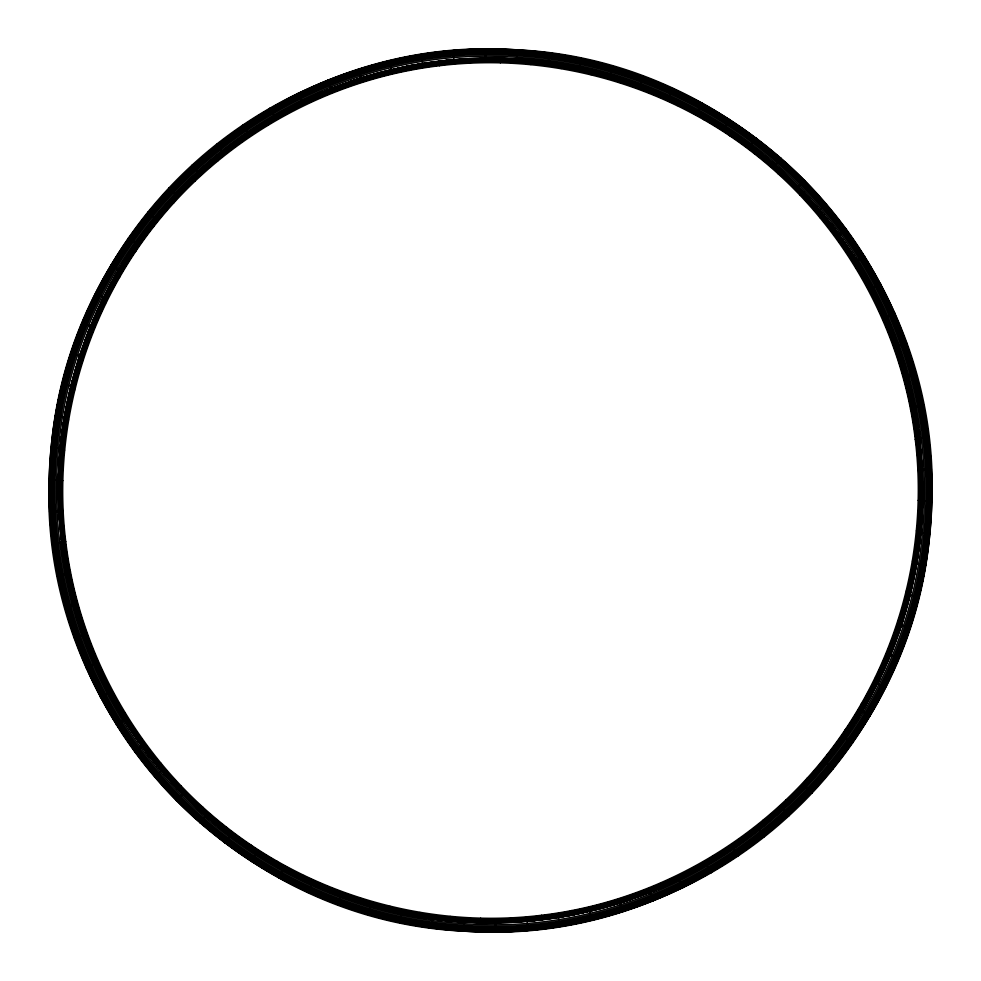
<?xml version="1.0" encoding="UTF-8"?>
<svg xmlns="http://www.w3.org/2000/svg" width="981" height="981" viewBox="0 0 981 981"><rect width="100%" height="100%" fill="white"/><g stroke="black" fill="none" stroke-linecap="round" stroke-linejoin="round"><path stroke-width="1.47" d="M62.257 548.87L58.627 511.408L58.676 490.267M58.713 476.778C59.841 416.3 75.341 356.348 101.435 301.878L124.084 260.946L150.424 223.484C194.949 166.819 253.772 121.607 319.978 93.17L362.001 77.658L408.341 65.997C448.795 58.271 490.255 56.26 531.261 60.049L578.508 67.174L621.831 78.554C690.477 100.467 753.408 139.78 803.194 191.884L833.016 226.623L859.528 265.177C935.739 388.047 943.55 549.458 879.565 679.122L856.916 720.054L830.576 757.516C786.051 814.181 727.228 859.393 661.022 887.83L618.999 903.342L572.659 915.003C532.205 922.729 490.745 924.74 449.739 920.951L402.492 913.826L359.169 902.446C290.523 880.533 227.592 841.22 177.806 789.116L147.984 754.377L121.472 715.823C89.345 663.082 68.658 603.474 61.214 542.162L65.739 541.622C78.946 653.039 137.929 757.872 226.292 827.008C314.423 896.438 430.254 928.86 541.622 915.261C653.039 902.054 757.872 843.071 827.008 754.708C896.438 666.577 928.86 550.746 915.261 439.378C902.054 327.961 843.071 223.128 754.708 154.005C666.577 84.562 550.746 52.14 439.378 65.739C327.961 78.946 223.128 137.929 153.992 226.292C84.562 314.423 52.14 430.254 65.739 541.622M922.287 504.222L921.6 519.807M922.324 490.733L922.373 469.592L920.73 453.112M421.241 916.745L445.779 920.558L480.543 922.765L480.653 918.216M500.347 62.784L500.457 58.235L469.592 58.627L438.838 61.214M183.459 186.525C95.218 274.888 47.897 403.375 60.27 527.888M797.541 794.475C874.819 717.221 920.153 609.606 922.765 500.457L918.216 500.347M49.148 479.611C51.846 361.155 104.562 245.14 192.018 165.213C279.156 84.93 399.255 42.367 517.502 49.847C749.594 60.515 941.122 269.248 931.852 501.389C929.154 619.845 876.438 735.86 788.982 815.787C701.844 896.07 581.745 938.633 463.498 931.153C231.406 920.485 39.878 711.752 49.148 479.611L58.259 479.832L58.627 511.408M51.27 447.434C39.473 565.289 77.609 686.835 154.63 776.817C231.295 867.106 345.263 924.004 463.498 931.018C695.088 948.762 910.601 765.045 929.73 533.566C941.527 415.711 903.391 294.165 826.37 204.183C749.705 113.894 635.737 56.996 517.502 49.982C285.912 32.238 70.399 215.955 51.27 447.434L60.184 448.305C69.222 358.543 106.5 271.578 166.782 204.293M58.259 479.832L59.314 462.578M60.184 448.305L59.485 459.758L60.307 452.449M463.498 931.153L464.05 922.066L478.74 922.434M870.613 294.165L874.66 292.068C896.278 334.03 910.429 379.475 918.044 425.999L918.498 430.634C894.623 232.031 716.633 67.812 516.95 58.934L517.502 49.847M814.218 776.707C876.879 706.553 915.273 615.087 921.515 521.242L920.693 528.551M921.686 518.422L922.741 501.168L922.373 469.592M450.169 916.426L449.739 920.889C336.826 910.294 228.757 853.433 157.254 765.241M530.831 64.574L531.261 60.049C644.161 70.791 752.243 127.518 823.746 215.759M59.4 461.193L58.235 480.543L62.784 480.653M60.761 448.084L63.262 424.05L72.177 381.168M920.239 532.916L917.738 556.95L908.823 599.832M431.395 928.001L432.621 918.989C245.201 896.389 85.482 737.896 62.502 550.366L62.956 555.001C70.571 601.525 84.722 646.97 106.34 688.932L110.387 686.835M548.379 62.011L549.605 52.999M419.132 916.953L419.88 912.465M561.12 68.547L561.868 64.047M399.623 922.532L401.499 913.618M579.501 67.382L581.377 58.48M388.893 910.773L389.96 906.346M591.04 74.654L592.107 70.227M102.747 299.193L88.964 330.119L78.554 359.169L70.227 388.893L74.654 389.96M878.253 681.807L892.036 650.881L902.446 621.831L910.773 592.107L906.346 591.04M368.329 914.746L370.843 905.99M610.157 75.01L612.671 66.254M359.169 902.446L360.554 898.118M620.446 82.882L621.831 78.554M340.836 896.156L337.685 904.69M640.164 84.844L643.315 76.31M331.799 887.805L330.119 892.036L301.878 879.565L274.606 865.119L242.687 844.813M649.201 93.195L650.881 88.964L679.122 101.435L706.394 115.881L738.313 136.187M673.138 88.572L669.373 96.861M307.862 892.428L311.627 884.139M677.135 105.531L679.122 101.435M303.865 875.469L301.878 879.565M167.04 204.306C140.381 233.282 118.983 266.722 101.435 301.878L105.531 303.865M813.96 776.694C840.619 747.718 862.017 714.278 879.565 679.122L875.469 677.135M283.374 870.037L279.009 878.032M697.626 110.963L701.991 102.968M274.643 865.058L276.875 861.171M704.125 119.829L706.394 115.881M251.283 861.551L256.213 853.899M724.787 127.101L729.717 119.449M250.977 844.997L248.463 848.7L223.484 830.576L199.903 810.662L176.433 787.682M730.023 136.003L732.574 132.239L757.516 150.424L781.097 170.338L804.567 193.318M224.919 842.998L230.314 835.837M750.686 145.163L756.167 137.892M223.484 830.576L226.292 827.008M754.708 154.005L757.516 150.424M169.002 202.049L177.794 191.884M803.206 789.116L811.998 778.951M168.769 202.037L198.174 171.92L209.897 161.914M781.195 158.223L775.198 165.078M199.805 822.777L205.802 815.922M771.103 819.086L782.826 809.08L812.231 778.975M781.097 170.338L778.031 173.698M202.969 807.302L199.903 810.662M460.653 59.62C350.536 66.328 244.49 118.419 170.338 199.903L173.698 202.969M520.347 921.38C630.464 914.672 736.51 862.581 810.662 781.097L807.302 778.031M176.335 800.668L182.809 794.267M798.191 186.733L804.665 180.332M181.093 785.977L177.806 789.116C126.856 735.738 90.546 669.165 71.674 597.92M799.907 195.023L803.194 191.884C854.144 245.262 890.454 311.835 909.326 383.08M185.679 184.44L209.615 161.791L244.306 135.059M795.321 796.56L771.385 819.209L736.694 845.941M826.468 204.097L819.54 209.995M212.068 160.075C289.996 93.636 392.535 56.861 494.915 58.382M154.532 776.903L161.46 771.005M486.098 922.618C588.465 924.127 691.004 887.364 768.932 820.925M823.697 214.949L820.19 217.843M160.81 763.157L157.303 766.051M134.52 751.618L141.853 746.234M839.147 234.766L846.48 229.382M138.542 741.538L142.196 738.938M838.804 242.062L842.507 239.425M320.91 92.803L292.068 106.34L265.177 121.472L239.425 138.493L242.062 142.196M660.103 888.222L688.932 874.66L715.823 859.528L741.575 842.507L738.938 838.804M116.408 724.934L124.121 720.103M856.879 260.897L864.592 256.066M121.472 715.823L125.36 713.457M855.64 267.543L859.528 265.177M688.797 874.414C789.57 822.593 867.964 729.766 902.189 621.746C936.794 513.848 926.591 392.78 874.414 292.203C822.593 191.43 729.766 113.036 621.746 78.811C513.848 44.206 392.78 54.409 292.203 106.586C191.43 158.407 113.036 251.234 78.811 359.254C44.206 467.152 54.409 588.22 106.586 688.797C158.407 789.57 251.234 867.964 359.254 902.189C467.152 936.794 588.22 926.591 688.797 874.414L688.895 874.598M100.295 697L108.339 692.745M872.661 288.255L880.705 284M894.746 313.037L886.407 316.691M86.254 667.963L94.593 664.309M887.768 320.014L883.648 321.78M93.17 661.022L97.352 659.22M82.968 634.952L74.384 637.993M898.032 346.048L906.616 343.007M898.927 348.782L894.684 350.254M82.012 632.242L86.316 630.746M362.001 77.658L319.978 93.17L321.78 97.352M618.999 903.342L660.986 887.768L659.22 883.648M447.741 60.246L408.341 65.997L378.261 72.937L348.758 82.012L350.254 86.316M533.259 920.754L572.659 915.003L602.739 908.063L632.242 898.988L630.746 894.684M64.734 607.214L73.501 604.811M907.499 376.189L916.266 373.786M77.34 601.549L73.011 602.714L65.997 572.659L61.214 542.162M903.66 379.451L908.063 378.261L915.003 408.341L919.786 438.838L915.261 439.378M57.339 575.835L66.279 574.069M914.721 406.931L923.661 405.165M65.997 572.659L70.473 571.8M910.527 409.2L915.003 408.341M52.275 543.977L61.3 542.885M928.725 437.023L919.7 438.115L918.743 432.13M480.543 922.765L511.408 922.373L542.162 919.786L541.622 915.261M466.625 59.326L481.561 58.602M486.036 58.382L496.582 58.394M49.541 511.849L63.176 511.187M917.824 469.813L931.46 469.151M494.964 922.618L484.418 922.606M499.439 922.398L514.375 921.674M502.26 58.566L516.95 58.934M922.741 501.168L931.852 501.389M502.297 58.701L514.142 59.326M518.593 59.559L535.234 60.442L559.759 64.255M445.779 920.558L462.407 921.441M466.858 921.674L478.703 922.299M500.457 58.235L535.234 60.442M60.111 449.739L64.574 450.169M916.426 530.831L920.951 531.261M920.816 532.695L929.878 533.578M432.621 918.989L464.05 922.066M562.775 64.721L578.508 67.174L620.887 78.247L661.917 93.551M418.225 916.279L402.492 913.826L360.113 902.753L319.083 887.449M64.121 419.145L68.547 419.88M912.465 561.12L916.953 561.868M55.439 415.466L64.415 417.011M916.585 563.989L925.561 565.534M62.085 383.902L70.914 386.097M910.086 594.903L918.915 597.098M78.554 359.169L82.882 360.554M898.118 620.446L902.446 621.831M71 352.915L79.657 355.747M901.343 625.253L910 628.085M88.964 330.119L93.195 331.799M887.805 649.201L892.036 650.881M82.171 322.663L90.583 326.121M890.417 654.879L898.829 658.337M103.655 297.366L95.513 293.307M877.345 683.634L885.487 687.693M115.942 274.643L119.829 276.875M861.171 704.125L865.119 706.394M110.951 264.993L118.787 269.652M862.213 711.348L870.049 716.007M132.239 248.426L136.003 250.977M844.997 730.023L848.761 732.574M135.893 243.104L128.425 237.893M845.107 737.896L852.575 743.108M150.424 223.484L153.992 226.292M827.008 754.708L830.576 757.516M154.9 217.88L147.837 212.141M826.1 763.12L833.163 768.859M169.063 187.874L175.697 194.103M805.303 786.897L811.937 793.139M191.884 177.806L195.023 181.093M785.977 799.907L789.116 803.194M192.018 165.213L198.174 171.92M782.826 809.08L788.982 815.787M825.708 218.076L833.016 226.623L857.958 262.626L879.123 300.971M155.292 762.924L147.984 754.377L123.042 718.374L101.877 680.029M217.843 160.81L214.949 157.303M763.157 820.19L766.051 823.697M216.556 144.293L222.209 151.43M758.791 829.57L764.444 836.707M242.565 125.225L247.666 132.754M733.334 848.246L738.435 855.775M265.177 121.472L267.543 125.36M713.457 855.64L715.823 859.528M269.885 108.094L274.435 115.979M711.115 872.906L706.565 865.021M292.068 106.34L294.165 110.387M686.835 870.613L688.932 874.66M298.383 93.011L302.344 101.202M678.656 879.798L682.617 887.989M327.912 80.05L331.271 88.511M649.729 892.489L653.088 900.95M361.033 77.965L358.31 69.271M619.967 903.035L622.69 911.729M378.261 72.937L379.451 77.34M601.549 903.66L602.739 908.063M389.408 60.748L391.493 69.614M589.507 911.386L591.592 920.252M408.354 66.07L409.2 70.473M571.8 910.527L572.659 915.003M421.045 54.519L422.48 63.507M558.52 917.493L559.955 926.481M438.838 61.288L439.378 65.739M918.645 432.13L919.393 439.623M919.688 442.615L920.436 450.107M60.564 530.893L61.312 538.385M61.607 541.377L62.355 548.87M453.063 50.607L453.835 59.682M527.165 921.318L527.937 930.393M469.592 58.627L469.813 63.176M511.187 917.824L511.408 922.373M485.264 49.05L485.374 58.149M495.736 931.95L495.626 922.851M60.65 449.789C49.786 562.493 85.457 678.533 157.769 765.658C229.775 853.041 337.059 909.865 449.789 920.35C562.493 931.214 678.533 895.543 765.658 823.231C853.041 751.225 909.865 643.941 920.35 531.212C931.214 418.507 895.543 302.467 823.231 215.342C751.225 127.959 643.941 71.135 531.212 60.65C418.507 49.786 302.467 85.457 215.342 157.769C127.959 229.775 71.135 337.059 60.65 449.789M61.104 449.838C50.239 562.42 85.887 678.337 158.125 765.376C230.044 852.661 337.219 909.424 449.838 919.896C562.42 930.761 678.337 895.113 765.376 822.875C852.661 750.956 909.424 643.781 919.896 531.162C930.761 418.58 895.113 302.663 822.875 215.624C750.956 128.339 643.781 71.576 531.162 61.104C418.58 50.239 302.663 85.887 215.624 158.125C128.339 230.044 71.576 337.219 61.104 449.838M61.668 449.887C50.816 562.321 86.414 678.092 158.554 765.021C230.388 852.195 337.415 908.884 449.887 919.332C562.321 930.184 678.092 894.586 765.021 822.446C852.195 750.612 908.884 643.585 919.332 531.113C930.184 418.679 894.586 302.908 822.446 215.979C750.612 128.805 643.585 72.116 531.113 61.668C418.679 50.816 302.908 86.414 215.979 158.554C128.805 230.388 72.116 337.415 61.668 449.887M62.318 449.948C51.478 562.223 87.015 677.81 159.057 764.604C230.78 851.643 337.648 908.247 449.948 918.682C562.223 929.522 677.81 893.985 764.604 821.943C851.643 750.22 908.247 643.352 918.682 531.052C929.522 418.777 893.985 303.19 821.943 216.396C750.22 129.357 643.352 72.753 531.052 62.318C418.777 51.478 303.19 87.015 216.396 159.057C129.357 230.78 72.753 337.648 62.318 449.948M63.029 450.021C52.214 562.101 87.689 677.503 159.609 764.138C231.209 851.042 337.905 907.548 450.021 917.971C562.101 928.786 677.503 893.311 764.138 821.391C851.042 749.791 907.548 643.095 917.971 530.979C928.786 418.899 893.311 303.497 821.391 216.862C749.791 129.958 643.095 73.452 530.979 63.029C418.899 52.214 303.497 87.689 216.862 159.609C129.958 231.209 73.452 337.905 63.029 450.021M63.79 450.095C52.999 561.966 88.413 677.16 160.197 763.659C231.675 850.404 338.175 906.812 450.095 917.21C561.966 928.001 677.16 892.587 763.659 820.803C850.404 749.325 906.812 642.825 917.21 530.905C928.001 419.034 892.587 303.84 820.803 217.341C749.325 130.596 642.825 74.188 530.905 63.79C419.034 52.999 303.84 88.413 217.341 160.197C130.596 231.675 74.188 338.175 63.79 450.095M51.674 447.471C39.89 565.215 78.002 686.651 154.949 776.547C231.541 866.75 345.398 923.599 463.523 930.601C694.904 948.333 910.209 764.788 929.326 533.529C941.11 415.785 902.998 294.349 826.051 204.453C749.459 114.25 635.602 57.401 517.478 50.399C286.096 32.667 70.791 216.212 51.674 447.471M52.336 447.532C40.577 565.105 78.627 686.344 155.452 776.118C231.933 866.186 345.619 922.937 463.572 929.939C694.585 947.646 909.571 764.371 928.664 533.468C940.423 415.895 902.373 294.656 825.548 204.882C749.067 114.814 635.381 58.063 517.428 51.061C286.415 33.354 71.429 216.629 52.336 447.532M53.244 447.63C41.509 564.946 79.473 685.94 156.151 775.53C232.46 865.401 345.925 922.054 463.621 929.032C694.168 946.69 908.713 763.807 927.756 533.37C939.491 416.054 901.527 295.06 824.849 205.47C748.54 115.599 635.075 58.946 517.379 51.968C286.832 34.31 72.287 217.193 53.244 447.63M54.36 447.741C42.649 564.762 80.528 685.449 156.997 774.794C233.122 864.445 346.293 920.951 463.694 927.903C693.641 945.525 907.646 763.108 926.64 533.259C938.351 416.238 900.472 295.551 824.003 206.206C747.878 116.555 634.707 60.049 517.306 53.097C287.359 35.475 73.354 217.892 54.36 447.741M55.659 447.863C43.986 564.541 81.742 684.873 157.99 773.948C233.883 863.341 346.722 919.675 463.768 926.616C693.04 944.176 906.407 762.298 925.341 533.137C937.014 416.459 899.258 296.127 823.01 207.052C747.117 117.659 634.278 61.325 517.232 54.384C287.96 36.824 74.593 218.702 55.659 447.863M57.082 447.998C45.457 564.296 83.091 684.223 159.081 773.016C234.729 862.115 347.188 918.253 463.866 925.181C692.378 942.692 905.034 761.403 923.918 533.002C935.543 416.704 897.909 296.777 821.919 207.984C746.271 118.885 633.812 62.747 517.134 55.819C288.622 38.308 75.966 219.597 57.082 447.998M58.615 448.158C47.014 564.038 84.525 683.549 160.246 772.022C235.636 860.803 347.691 916.757 463.952 923.648C691.666 941.098 903.575 760.447 922.385 532.842C933.986 416.962 896.475 297.451 820.754 208.978C745.364 120.197 633.309 64.243 517.048 57.352C289.334 39.902 77.425 220.553 58.615 448.158"/></g></svg>
